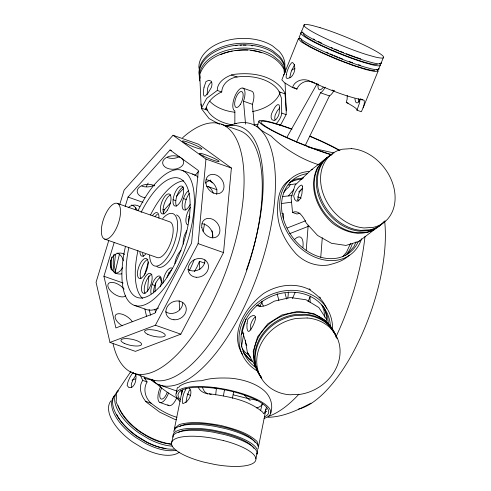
<?xml version="1.0" encoding="UTF-8"?>
<svg xmlns="http://www.w3.org/2000/svg" width="491" height="491" viewBox="0 0 491 491"><rect width="100%" height="100%" fill="white"/><g stroke="black" fill="none" stroke-linecap="round" stroke-linejoin="round"><path stroke-width="0.74" d="M234.851 123.83L234.87 110.874A12.079 4.898 -70.6 0 1 234.317 97.783A12.079 4.898 -70.6 0 1 242.947 88.11L251.846 91.24A12.079 4.898 -70.6 0 1 252.392 104.331L254.313 125.708M207.134 94.585L207.595 88.417L208.276 86.348A8.421 3.363 -71 0 1 211.431 82.071M232.427 124.88A38.298 24.568 -2.4 0 1 208.031 111.396L207.564 110.303L201.457 108.173L206.68 98.366L217.28 90.442C217.108 82.212 225.535 76.884 232.489 74.607C251.318 71.803 274.745 74.92 284.97 93.051L286.253 110.788L286.124 114.636L280.901 124.45L279.723 125.328M131.036 371.202L116.643 392.634L116.183 401.871C124.867 424.783 148.061 440.464 171.764 444.287M205.772 108.456L205.827 109.714L205.827 109.198A38.298 24.568 -2.4 0 1 220.41 92.523L221.717 92.001C222.079 83.452 230.132 77.388 238.258 76.823A38.298 24.568 -2.4 0 1 278.685 90.718L281.337 97.844L281.754 113.617A38.298 24.568 -2.4 0 1 275.942 123.953M201.071 103.975L201.457 108.173M306.206 250.655L308.023 227.351L307.722 225.885M320.758 257.309L322.28 237.767M108.757 240.565L96.058 282.276L109.978 342.43L155.395 325.238L198.112 243.64L205.962 159.09L173.035 135.246L124.125 190.072L119.669 204.71M109.978 342.43L135.393 351.366L180.811 334.175L223.534 252.577L231.384 168.026L198.456 144.182L173.035 135.246M181.658 394.678L182.364 389.971M175.041 430.398L174.483 428.41L179.381 424.494C193.043 420.836 207.263 423.058 220.938 425.488C233.63 428.876 247.083 432.203 257.002 441.354L258.499 446.663L266.349 407.34M185.96 402.454L186.973 396.685L189.017 390.928A8.421 3.48 -70.5 0 1 190.14 389.786M215.684 394.874L216.433 388.056M115.526 254.467L114.2 265.84L115.839 272.431M223.423 395.918L224.479 389.897M232.452 398.293L233.642 391.517M241.412 347.076L243.788 333.512M176.208 393.285L177.355 387.638L178.976 387.092L179.909 385.901C186.47 381.937 194.227 380.912 201.764 380.721C211.032 377.8 220.919 377.794 230.543 378.18A46.086 25.391 2.3 0 1 262.513 389.308C270.105 394.905 273.769 404.658 270.559 413.649M174.483 428.41L182.112 390.848M171.457 443.858L172.66 437.947A43.03 12.711 11.5 0 1 213.812 432.283L224.78 434.664A43.03 12.711 11.5 0 1 256.996 454.224M255.915 458.809L257.118 452.898M266.128 409.101L264.084 413.655L263.477 413.668L262.894 412.348C248.471 399.87 228.702 396.605 210.418 393.905C205.576 394.101 200.297 391.904 198.241 387.276M260.66 410.347L262.28 403.645L262.304 404.105A38.298 11.311 11.5 0 1 256.738 407.917M245.973 319.101L242.382 331.124L245.451 341.435L247.403 352.452L257.591 370.048M125.131 206.613L128.034 197.081L170.039 149.994L198.321 170.469L191.576 243.088L154.886 313.166L115.882 327.933L103.926 276.273L114.194 242.542M144.483 275.101L148.497 261.906M163.227 213.511L164.344 209.841L170.42 203.035M301.026 38.237L298.387 38.728L281.846 79.83L284.485 82.74L292.495 87.539L296.938 89.098C299.246 82.985 306.58 79.382 312.712 82.114M360.013 99.213L359.572 102.815L356.969 110.199L361.345 111.739C362.892 108.204 365.046 104.239 364.156 100.287L363.248 100.066C344.983 96.457 327.792 88.926 310.766 81.623C304.512 77.676 294.741 80.076 292.495 87.539M356.969 110.199L357.086 110.156A38.298 4.186 22.2 0 0 347.346 103.018L346.253 102.466L347.149 99.029L347.223 95.444M259.015 121.246L256.965 126.273L257.542 126.101C260.598 131.011 266.588 133.221 271.32 136.234C279.244 144.336 288.751 150.627 298.583 156.169A46.577 16.59 29.1 0 0 319.316 164.896M301.186 32.424L299.608 36.297A43.03 4.701 22.2 0 0 318.53 48.996A43.03 4.701 22.2 0 0 362.8 66.5L370.288 68.593A43.03 4.701 22.2 0 0 378.696 68.231M304.346 24.673L301.977 30.485A43.03 4.701 22.2 0 0 320.899 43.183A43.03 4.701 22.2 0 0 365.169 60.688L372.657 62.774A43.03 4.701 22.2 0 0 381.065 62.418M378.518 69.489L380.095 65.61M380.887 63.67L383.25 57.858M363.113 107.873L378.156 70.937L376.769 69.403M204.722 263.164L199.444 261.304L197.701 265.484A34.167 13.852 -70.6 0 1 194.418 271.541M292.427 298.503L295.22 292.286M308.023 301.584L310.502 296.061M350.5 243.518L346.529 252.19L342.589 256.768M356.073 241.867L353.937 246.537L347.53 253.97M296.423 142.144L320.543 92.793A12.079 4.898 -70.6 0 0 325.189 87.189M305.322 145.268L329.443 95.923A12.079 4.898 -70.6 0 0 334.089 90.319M360.363 99.2L358.074 102.601A8.421 3.345 -70.6 0 1 355.275 100.551L354.895 98.789M283.344 75.663L284.504 73.404M290.445 184.174L289.119 186.727L286.118 189.44L283.866 192.417M201.046 105.338L199.757 74.583C206.619 54.974 229.647 49.517 248.243 49.812C262.12 51.352 276.985 56.213 283.97 69.305L284.301 72.883M144.041 377.014A38.298 18.854 33.9 0 0 146.631 381.384L147.079 381.937C142.482 389.559 145.618 399.723 152.854 404.547A38.298 18.854 33.9 0 0 176.987 417.325M286.676 137.695L316.327 85.152A12.079 4.898 -70.6 0 1 316.597 83.685M140.242 375.063L142.709 380.396C137.971 387.196 141.298 396.636 146.459 402.209L159.839 412.231L174.514 419.259L176.68 419.725M186.175 388.393L183.904 393.279A8.286 1.896 -74.3 0 0 182.302 401.165L182.634 403.32L183.075 403.62L186.586 401.822L189.145 398.575A8.286 4.695 -66.2 0 0 190.747 390.689L189.36 388.166M291.764 70.127L292.532 69.372L294.717 68.752M294.545 64.622L291.034 72.091L289.776 77.529M136.203 374.645L133.036 379.721L131.404 383.655A8.421 3.474 -70.9 0 0 131.49 387.098M349.248 255.148C343.602 260.917 335.752 263.121 328.154 265.048A44.288 40.182 -87.6 0 1 296.22 254.019C285.056 241.59 276.764 225.983 277.618 208.798C277.433 198.278 279.913 185.727 289.751 180.025M176.49 196.228L183.579 188.286M194.712 175.803L198.763 171.267M302.517 188.194L299.933 191.349L298.97 193.331A8.421 3.376 -70.2 0 0 298.221 200.659L298.356 200.923M324.655 160.195L326.693 158.114L311.214 169.929L295.091 185.101L291.132 197.83L292.55 212.456L296.987 214.015L300.019 213.18M321.599 163.313L317.517 167.474C307.765 187.261 317.346 210.044 333.045 223.632C345.431 232.464 359.928 236.772 374.24 229.696L375.768 228.137M292.55 212.456C299.001 209.129 304.076 218.213 306.28 223.074L317.567 235.447L331.499 243.297L345.965 245.432L358.761 241.517L359.473 240.793M116.643 392.634L118.288 391.039M279.704 108.088L277.384 110.641L275.396 114.563A8.286 4.345 -61.4 0 0 275.034 119.884M358.761 241.517L374.24 229.696M259.917 306.722L260.574 306.261L257.45 305.163M291.071 181.633L295.367 179.166L303.708 177.877M265.484 411.961L266.76 411.341M255.658 316.922L254.399 317.738A8.421 3.437 -70.1 0 0 250.619 324.815L250.821 330.105M310.999 403.166C297.595 410.12 283.375 417.043 267.939 417.289M287.155 228.027L305.605 220.79M289.672 233.661L308.827 226.148M311.214 169.929L312.638 169.493M236.453 123.401L225.958 126.187A132.048 53.531 -70.6 0 1 246.445 269.927M378.156 70.937L374.86 71.545L365.991 69.612L352.906 65.426L337.593 59.626L322.378 53.102L309.588 46.835L301.161 41.79L298.387 38.728M288.272 185.003L295.926 183.824M281.92 203.477L291.679 202.145M282.65 196.529L292.077 195.559M254.344 124.475L258.149 124.579M257.339 400.343L246.335 398.14L233.274 394.838M334.015 152.977L312.356 148.147M307.992 146.938L311.619 147.963M310.422 81.365L314.946 82.954M360.228 98.869L362.843 99.79M320.543 92.793L329.443 95.923M346.253 102.466L348.156 103.135M231.316 75L237.135 77.044M279.152 91.811L285.044 93.879M217.28 90.442L221.717 92.001M281.754 113.102L286.124 114.636M242.947 88.11A12.079 4.898 -70.6 0 1 243.493 101.201L252.392 104.331M221.398 124.211L239.553 130.594A132.048 53.531 -70.6 0 1 245.555 273.733A132.048 53.531 -70.6 0 1 151.216 379.469L133.061 373.086M205.962 159.09L231.384 168.026M170.039 149.994L171.463 150.492M297.718 196.885L301.21 198.112M182.093 170.371L193.884 174.514M207.957 186.549L217.102 189.765M282.11 213.278L283.54 213.781A91.185 36.966 -70.6 0 1 283.632 218.814M183.462 198.536L186.175 199.487M173.096 199.739A10.526 4.266 -70.6 0 0 180.05 202.249A10.526 4.266 -70.6 0 0 181.83 186.107A10.526 4.266 -70.6 0 0 173.096 199.739L175.809 200.696M128.034 197.081L142.985 202.335M162.92 209.344L164.344 209.841M117.281 203.378A18.946 7.684 -70.6 0 1 114.01 232.482A18.946 7.684 -70.6 0 1 101.539 227.836A18.946 7.684 -70.6 0 1 117.281 203.378L169.935 221.883A18.946 7.684 -70.6 0 1 170.794 242.425A18.946 7.684 -70.6 0 1 157.255 257.597L104.608 239.086M198.112 243.64L223.534 252.577M152.118 284.553L154.831 285.504M103.926 276.273L123.155 283.025M134.209 305.279L145.999 309.422A71.576 29.018 -70.6 0 0 158.575 307.998M155.395 325.238L180.811 334.175M209.283 393.88L211.253 394.568M159.072 384.809L176.778 391.032M142.709 380.396L147.079 381.937M159.919 402.485L168.818 405.615M145.686 401.313L151.578 403.387M187.132 393.88L190.361 395.415M296.938 89.098L295.846 88.552A38.298 4.186 22.2 0 1 293.814 87.441M207.668 393.978L204.409 391.499L202.329 387.399M219.637 124.34L209.074 118.576L201.746 109.063L201.672 108.229M180.786 390.308L182.658 391.53M256.725 305.408C262.495 308.397 269.252 304.033 274.248 301.167L290.402 297.54L306.053 299.768L318.806 307.519L326.73 319.61L326.877 320.746M297.601 199.69L298.62 200.758M242.321 348.751L245.046 352.139A44.061 31.768 -8.1 0 0 248.974 355.208M243.867 352.777L248.863 358.982A44.061 31.768 -8.1 0 0 252.19 361.634M242.394 354.207C228.953 332.726 245.905 306.949 263.44 293.612C276.807 285.001 294.361 282.264 308.968 289.34C316.155 294.152 323.287 299.97 326.472 308.256M328.995 325.122L326.497 321.304L313.737 313.553L298.092 311.325L281.938 314.952L267.736 323.888L257.646 336.771L253.203 351.642L254.05 358.209M331.081 328.307L331.916 329.578M332.751 330.848L334.42 333.395M247.403 352.452L250.735 357.54M161.742 282.798L159.827 277.206M206.269 107.578L207.564 110.303M261.439 301.805L263.299 305.967M324.453 308.802L327.718 317.229L328.307 323.017M321.838 304.966L324.011 310.588L324.68 317.1M135.307 373.399L136.087 377.082L135.565 381.409A8.286 4.542 -77.8 0 1 131.478 387.497L129.01 387.62L127.132 385.57L127.795 382.391L129.379 378.432A8.286 2.05 -64.4 0 1 133.466 372.35M285.026 293.195L286.603 299.074M277.108 293.741L278.882 300.357M144.851 308.962L146.557 316.339M358.878 101.815L358.467 98.709M254.24 359.664L255.087 366.231M201.433 105.878L201.549 106.958M199.757 74.583L200.089 78.161M243.493 101.201L245.549 124.106M309.95 297.172L310.177 302.505M285.093 83.034L286.253 110.788M199.444 261.304L199.794 269.645M179.19 300.676L179.571 309.778M280.208 92.339A38.298 24.568 -2.4 0 1 252.442 111.561M234.882 112.249A38.298 24.568 -2.4 0 1 209.706 101.171M199.776 80.898A43.03 27.6 -2.4 0 1 223.006 51.487A43.03 27.6 -2.4 0 1 272.898 55.538L279.674 61.117A43.03 27.6 -2.4 0 1 285.191 72.65M235.637 45.681A39.998 25.655 -2.4 0 1 237.122 45.503M240.111 45.264A39.998 25.655 -2.4 0 1 241.603 45.197M243.082 45.166A39.998 25.655 -2.4 0 1 246.065 45.215M251.245 45.638A39.998 25.655 -2.4 0 1 252.681 45.841M284.823 66.567A43.03 27.6 -2.4 0 0 279.269 51.438L272.487 45.859A43.03 27.6 -2.4 0 0 224.651 41.14A43.03 27.6 -2.4 0 0 198.929 68.335M220.471 54.728A39.998 25.655 -2.4 0 1 232.188 51.107M235.097 50.622A39.998 25.655 -2.4 0 1 247.759 50.131M250.717 50.395A39.998 25.655 -2.4 0 1 261.807 52.813M199.291 74.62A43.03 27.6 -2.4 0 1 223.822 46.307A43.03 27.6 -2.4 0 1 272.689 50.696L279.471 56.275A43.03 27.6 -2.4 0 1 285.099 69.968M199.266 75.516A43.03 27.6 -2.4 0 1 224.405 47.756A43.03 27.6 -2.4 0 1 272.757 52.31L279.539 57.889A43.03 27.6 -2.4 0 1 285.167 71.582M112.138 270.449A43.03 39.12 -85.2 0 1 111.831 257.014M111.144 269.639A43.03 39.12 -85.2 0 1 110.653 260.66M114.305 272.775A43.03 39.12 -85.2 0 1 114.035 254.178M132.03 380.175A38.298 18.854 33.9 0 1 135.387 378.929M144.139 378.549A38.298 18.854 33.9 0 1 154.266 380.93M171.138 444.048A39.998 19.689 33.9 0 1 148.896 437.297L140.003 431.89A39.998 19.689 33.9 0 1 118.122 405.621M176.324 450.229A43.03 21.181 33.9 0 1 145.575 443.441L136.007 437.628A43.03 21.181 33.9 0 1 114.912 395.304M165.915 448.443A39.998 19.689 33.9 0 1 145.827 441.863L136.934 436.456A39.998 19.689 33.9 0 1 116.662 414.312M174.139 449.148A43.03 21.181 33.9 0 1 146.594 441.925L137.026 436.106A43.03 21.181 33.9 0 1 114.998 394.813M172.568 446.141A43.03 21.181 33.9 0 1 148.638 438.88L139.07 433.062A43.03 21.181 33.9 0 1 117.975 390.738M179.344 452.18A43.03 21.181 33.9 0 1 142.507 448.007L132.938 442.188A43.03 21.181 33.9 0 1 110.911 400.895M168.554 392.984A12.079 4.898 -70.6 0 1 159.36 402.147A12.079 4.898 -70.6 0 1 160.698 386.392M167.179 392.419A8.421 3.412 -70.6 0 1 160.772 398.809A8.421 3.412 -70.6 0 1 161.705 387.829M176.999 397.287A12.079 4.898 -70.6 0 1 167.787 404.744M173.311 437.143A43.03 12.711 11.5 0 1 214.211 430.312L225.179 432.694A43.03 12.711 11.5 0 1 256.818 453.494M173.857 432.031A43.03 12.711 11.5 0 1 215.015 426.366L225.983 428.753A43.03 12.711 11.5 0 1 257.965 448.946M179.841 426.446A39.998 11.815 11.5 0 1 215.488 425.323L225.682 427.538A39.998 11.815 11.5 0 1 255.105 442.489M178.638 432.356A39.998 11.815 11.5 0 1 214.291 431.233L224.485 433.449A39.998 11.815 11.5 0 1 253.902 448.4M336.986 338.551A43.03 37.028 -29.1 0 0 305.574 315.161L294.729 315.639A43.03 37.028 -29.1 0 0 261.844 378.444M336.464 337.612A43.03 37.028 -29.1 0 0 305.052 314.222L294.207 314.7A43.03 37.028 -29.1 0 0 261.322 377.505M261.212 376.787A43.03 37.028 -29.1 0 1 257.793 338.434A43.03 37.028 -29.1 0 1 293.164 312.828L304.009 312.35A43.03 37.028 -29.1 0 1 334.942 334.334M380.445 224.817A43.03 33.462 52.6 0 1 367.053 232.163L357.755 232.777A43.03 33.462 52.6 0 1 317.64 200.598A43.03 33.462 52.6 0 1 327.749 157.31M384.017 221.582A43.03 33.462 52.6 0 1 369.158 230.561L359.86 231.169A43.03 33.462 52.6 0 1 319.414 198.143A43.03 33.462 52.6 0 1 331.118 154.984M383.078 222.926A43.03 33.462 52.6 0 1 370.208 229.757L360.91 230.365A43.03 33.462 52.6 0 1 320.304 196.909A43.03 33.462 52.6 0 1 332.824 153.849M385.067 220.778A43.03 33.462 52.6 0 1 384.103 221.877M379.586 63.56A43.03 4.701 22.2 0 1 371.871 64.714L364.377 62.627A43.03 4.701 22.2 0 1 316.848 43.533A43.03 4.701 22.2 0 1 303.094 32.228M360.824 58.883A39.998 4.37 22.2 0 1 355.779 57.189M355.036 56.925A39.998 4.37 22.2 0 1 346.321 53.715M343.577 52.647A39.998 4.37 22.2 0 1 340.097 51.254M338.71 50.69A39.998 4.37 22.2 0 1 336.642 49.83M335.961 49.548A39.998 4.37 22.2 0 1 334.604 48.971M332.567 48.1A39.998 4.37 22.2 0 1 331.222 47.51M321.648 43.122A39.998 4.37 22.2 0 1 318.358 41.502M314.768 39.648A39.998 4.37 22.2 0 1 313.448 38.936M360.48 65.346A39.998 4.37 22.2 0 1 358.455 64.702M352.667 62.744A39.998 4.37 22.2 0 1 349.389 61.571M342.589 59.006A39.998 4.37 22.2 0 1 339.128 57.631M337.734 57.073A39.998 4.37 22.2 0 1 334.273 55.649M332.916 55.072A39.998 4.37 22.2 0 1 330.204 53.912M328.184 53.034A39.998 4.37 22.2 0 1 326.208 52.15M377.315 64.444A39.998 4.37 22.2 0 1 369.668 63.609L362.708 61.67A39.998 4.37 22.2 0 1 321.556 45.393A39.998 4.37 22.2 0 1 303.966 33.591M374.952 70.256A39.998 4.37 22.2 0 1 367.305 69.421L360.339 67.482A39.998 4.37 22.2 0 1 319.187 51.205A39.998 4.37 22.2 0 1 301.597 39.409M334.261 90.817A38.298 4.186 22.2 0 1 332.155 90.019M318.647 84.532A38.298 4.186 22.2 0 1 316.578 83.63M323.25 87.257A8.421 3.412 -70.6 0 1 318.107 84.133M294.361 239.682A16.841 6.825 -70.6 0 1 302.873 247.63M288.26 292.016A16.841 6.825 -70.6 0 1 287.769 298.074M246.82 345.326A16.841 6.825 -70.6 0 1 245.408 340.153M364.973 236.509A138.364 56.091 -70.6 0 1 335.893 336.992M298.927 394.199A138.364 56.091 -70.6 0 1 268.215 416.436M384.668 221.281A118.908 48.204 -70.6 0 1 360.75 337.078A118.908 48.204 -70.6 0 1 298.46 409.126M358.35 241.554A46.179 35.911 52.6 0 1 292.716 237.429A46.179 35.911 52.6 0 1 307.311 173.636M298.632 192.006A114.698 46.498 -70.6 0 1 302.02 188.937M180.222 399.735A46.179 13.638 11.5 0 1 226.044 390.087A46.179 13.638 11.5 0 1 264.631 416.853M289.463 182.738A46.179 35.911 52.6 0 1 302.217 179.019M352.378 243.591A46.179 35.911 52.6 0 1 345.179 255.682M331.781 154.659A46.179 5.045 22.2 0 1 266.183 126.795A46.179 5.045 22.2 0 1 291.801 129.256M309.907 136.369A46.179 5.045 22.2 0 1 339.545 150.663M235.195 123.72A138.364 56.091 -70.6 0 1 260.703 265.858A138.364 56.091 -70.6 0 1 151.412 380.132M331.677 154.953A48.302 5.278 22.2 0 1 263.857 125.837A48.302 5.278 22.2 0 1 291.998 129.065M309.846 136.087A48.302 5.278 22.2 0 1 339.968 150.473M256.548 368.072A46.179 39.734 -29.1 0 1 265.999 299.08A46.179 39.734 -29.1 0 1 330.412 326.042M180.136 401.435A48.302 14.264 11.5 0 1 226.106 389.461A48.302 14.264 11.5 0 1 264.115 418.43M258.696 371.748A48.302 41.563 -29.1 0 1 265.122 297.478A48.302 41.563 -29.1 0 1 332.499 329.823M323.428 306.47A46.179 39.734 -29.1 0 1 326.76 319.488M251.638 360.633A46.179 39.734 -29.1 0 1 242.916 351.415M250.232 400.447A123.628 50.119 -70.6 0 1 244.536 394.991M288.45 195.897A123.628 50.119 -70.6 0 1 293.845 189.716M212.763 182.848A46.363 29.742 -2.4 0 1 209.872 180.835M309.146 288.818A48.302 41.563 -29.1 0 1 310.459 289.549M319.616 296.963A48.302 41.563 -29.1 0 1 320.574 298.074M214.696 387.988A41.661 5.26 22.6 0 1 216.801 388.804M361.566 238.761A48.302 37.562 52.6 0 1 292.077 239.313A48.302 37.562 52.6 0 1 309.029 171.439M178.761 398.999A48.302 23.777 33.9 0 1 152.437 379.574M141.101 212.425A63.155 25.606 -70.6 0 1 189.219 194.197A63.155 25.606 -70.6 0 1 155.395 291.028A63.155 25.606 -70.6 0 1 128.832 247.544M142.605 298.399A63.155 25.606 -70.6 0 1 137.916 250.735M150.516 214.941A63.155 25.606 -70.6 0 1 183.622 180.866M145.097 293.465A10.526 4.266 -70.6 0 1 145.532 282.779A10.526 4.266 -70.6 0 1 151.897 274.303M174.876 263.624A10.526 4.266 -70.6 0 1 181.13 250.594M183.333 244.168A10.526 4.266 -70.6 0 1 186.776 230.653M162.705 218.501A27.711 11.232 -70.6 0 1 177.595 224.049A27.711 11.232 -70.6 0 1 164.485 260.979A27.711 11.232 -70.6 0 1 149.595 255.43M176.496 214.905A27.711 11.232 -70.6 0 1 177.257 246.298A27.711 11.232 -70.6 0 1 156.911 266.576M192.57 174.115A71.576 29.018 -70.6 0 1 198.063 177.134M204.551 223.632A71.576 29.018 -70.6 0 1 203.096 231.243M194.203 259.788A71.576 29.018 -70.6 0 1 189.323 270.621M143.544 256.351A10.526 4.266 -70.6 0 1 142.66 253.117M155.107 216.629A10.526 4.266 -70.6 0 1 157.415 214.199M163.951 214.051A10.526 4.266 -70.6 0 1 164.387 203.366A10.526 4.266 -70.6 0 1 170.751 194.89M176.613 206.195A10.526 4.266 -70.6 0 1 177.024 195.535A10.526 4.266 -70.6 0 1 183.382 187.022M185.764 210.148A10.526 4.266 -70.6 0 1 189.366 193.448M188.599 221.877A10.526 4.266 -70.6 0 1 189.679 215.089M141.046 278.581A10.526 4.266 -70.6 0 1 141.482 267.896A10.526 4.266 -70.6 0 1 147.846 259.42M153.523 292.949A10.526 4.266 -70.6 0 1 159.87 277.636M166.952 277.403A10.526 4.266 -70.6 0 1 171.537 269.89M138.075 210.578A71.576 29.018 -70.6 0 1 193.325 188.206A71.576 29.018 -70.6 0 1 154.407 298.663A71.576 29.018 -70.6 0 1 125.506 246.255M145.606 254.27A10.526 4.266 -70.6 0 1 139.947 252.165M152.394 215.672A10.526 4.266 -70.6 0 1 158.943 218.114M190.152 204.544A10.526 4.266 -70.6 0 1 182.222 206.742A10.526 4.266 -70.6 0 1 188.501 190.661M187.697 224.86A10.526 4.266 -70.6 0 1 186.083 217.814A10.526 4.266 -70.6 0 1 190.379 207.441M151.087 293.87A10.526 4.266 -70.6 0 1 156.985 276.807A10.526 4.266 -70.6 0 1 160.361 286.799M162.926 283.172A10.526 4.266 -70.6 0 1 166.75 271.345A10.526 4.266 -70.6 0 1 172.679 268.687M182.578 137.775A132.048 53.531 -70.6 0 1 244.015 176.128A132.048 53.531 -70.6 0 1 188.078 341.932A132.048 53.531 -70.6 0 1 113.077 343.798M115.035 273.358A132.048 53.531 -70.6 0 1 119.546 254.074M135.197 209.295A132.048 53.531 -70.6 0 1 135.811 207.902M146.287 186.476A132.048 53.531 -70.6 0 1 148.159 183.075M117.018 253.031A10.526 9.568 -85.2 0 1 123.358 260.807M122.572 267.527A10.526 9.568 -85.2 0 1 115.864 273.334M122.204 325.791A10.526 5.18 33.9 0 1 116.907 314.037A10.526 5.18 33.9 0 1 132.294 321.734M182.744 302.382A10.526 9.059 -29.1 0 1 176.932 311.988A10.526 9.059 -29.1 0 1 165.725 311.797M206.281 179.767A10.526 8.187 52.6 0 1 216.543 194.393M181.277 158.01A10.526 6.751 -2.4 0 1 175.238 169.094A10.526 6.751 -2.4 0 1 163.116 160.79A10.526 6.751 -2.4 0 1 180.663 157.586M154.137 185.132A10.526 6.751 -2.4 0 1 141.93 186.157M179.608 156.58A10.526 6.751 -2.4 0 1 167.4 157.605M202.194 223.804A10.526 8.187 52.6 0 1 212.603 237.871M131.637 205.011A10.526 9.568 -85.2 0 1 137.161 210.203M204.993 259.886A10.526 9.059 -29.1 0 1 199.18 269.491A10.526 9.059 -29.1 0 1 187.973 269.301M169.996 273.07A25.63 10.391 -70.6 0 1 168.652 272.806M125.647 295.674A10.526 5.18 33.9 0 1 112.353 292.599A10.526 5.18 33.9 0 1 110.033 282.583A10.526 5.18 33.9 0 1 124.137 289.131M121.756 273.831A10.526 9.568 -85.2 0 1 110.401 262.041A10.526 9.568 -85.2 0 1 124.622 254.35M128.139 207.761A10.526 9.568 -85.2 0 1 139.769 206.674M144.913 197.652A10.526 6.751 -2.4 0 1 138.456 188.078A10.526 6.751 -2.4 0 1 154.69 185.85M154.996 291.556A79.996 32.431 -70.6 0 1 155.684 282.914M205.416 182.72A79.996 32.431 -70.6 0 1 210.799 180.056M212.063 230.782A34.167 13.852 -70.6 0 1 212.677 237.791M150.743 315.259A79.996 32.431 -70.6 0 1 149.098 309.41M147.656 291.28A79.996 32.431 -70.6 0 1 148.969 276.046M188.654 216.451A34.167 13.852 -70.6 0 1 189.949 217.132M206.656 186.218A37.893 15.362 -70.6 0 1 213.217 193.202M155.745 312.454A79.738 32.326 -70.6 0 1 154.757 309.305M262.354 301.548A91.185 36.966 -70.6 0 1 259.856 306.458M243.174 332.076A91.185 36.966 -70.6 0 1 241.327 334.261M279.582 107.523L279.115 113.691L278.434 115.759A8.421 3.363 -71 0 1 274.248 120.553L272.008 119.73C269.755 116.422 272.008 112.353 273.775 109.37A8.421 3.363 -71 0 1 277.967 104.583L279.146 105.031L279.582 107.523M247.01 323.544L246.948 327.7A8.286 2.799 -81.9 0 0 249.035 331.45C252.196 328.283 254.197 323.52 255.473 319.156A8.286 3.793 -58.7 0 0 253.381 315.406L250.729 316.45L247.869 319.242L247.01 323.544M302.585 186.476L301.904 193.828L300.645 197.885A8.286 4.069 -81.6 0 1 296.435 201.095L294.618 199.395L293.673 195.891L295.3 192.042L297.62 188.36A8.286 2.516 -60.6 0 1 301.824 185.144L302.585 186.476M286.314 74.681L286.13 77.394L286.394 78.063L287.616 78.462L290.365 77.615L291.703 76.418A8.286 4.763 -72.3 0 0 294.858 68.666L294.434 64.886L292.704 62.553L291.574 62.811L289.899 65.076A8.286 1.829 -69.3 0 0 286.738 72.828L286.314 74.681M204.072 87.177L203.679 89.356A8.286 2.24 -78.8 0 0 203.949 95.813L205.078 96.242L207.981 93.143L211.32 87.551A8.286 4.345 -61.4 0 0 211.05 81.095L208.865 80.291L205.975 81.561L204.072 87.177M351.599 148.613L342.301 149.221A43.03 33.462 52.6 0 0 322.213 190.612A43.03 33.462 52.6 0 0 364.064 227.953L373.363 227.345A43.03 33.462 52.6 0 0 393.451 185.954A43.03 33.462 52.6 0 0 351.599 148.613M307.145 317.972L296.294 318.444A43.03 37.028 -29.1 0 0 256.861 358.197A43.03 37.028 -29.1 0 0 289.678 394.77L300.523 394.298A43.03 37.028 -29.1 0 0 339.956 354.545A43.03 37.028 -29.1 0 0 307.145 317.972M223.577 440.58L212.609 438.193A43.03 12.711 11.5 0 0 171.678 442.207A43.03 12.711 11.5 0 0 203.796 462.092L214.763 464.474A43.03 12.711 11.5 0 0 255.694 460.46A43.03 12.711 11.5 0 0 223.577 440.58M320.058 27.656L312.571 25.569A43.03 4.701 22.2 0 0 315.112 33.271A43.03 4.701 22.2 0 0 367.538 54.875L375.026 56.962A43.03 4.701 22.2 0 0 372.485 49.26A43.03 4.701 22.2 0 0 320.058 27.656M240.271 104.491A8.421 3.412 -70.6 0 0 241.725 91.559A8.421 3.412 -70.6 0 0 234.729 102.429A8.421 3.412 -70.6 0 0 240.271 104.491M148.521 289.567A10.526 4.266 -70.6 0 0 150.344 273.395A10.526 4.266 -70.6 0 0 141.598 286.983A10.526 4.266 -70.6 0 0 148.521 289.567M167.376 210.154A10.526 4.266 -70.6 0 0 169.192 193.982A10.526 4.266 -70.6 0 0 160.447 207.57A10.526 4.266 -70.6 0 0 167.376 210.154M144.471 274.684A10.526 4.266 -70.6 0 0 146.287 258.512A10.526 4.266 -70.6 0 0 137.541 272.1A10.526 4.266 -70.6 0 0 144.471 274.684M186.089 143.568A10.526 1.148 22.2 0 0 201.813 149.098A10.526 1.148 22.2 0 0 188.581 142.445A10.526 1.148 22.2 0 0 186.089 143.568M173.943 319.764A10.526 9.059 -29.1 0 0 185.782 306.353A10.526 9.059 -29.1 0 0 168.511 304.991A10.526 9.059 -29.1 0 0 173.943 319.764M147.816 334.346A10.526 3.112 11.5 0 0 164.982 335.967A10.526 3.112 11.5 0 0 152.007 329.786A10.526 3.112 11.5 0 0 147.816 334.346M201.819 227.394A10.526 8.187 52.6 0 0 216.623 236.852A10.526 8.187 52.6 0 0 213.978 220.042A10.526 8.187 52.6 0 0 201.819 227.394M205.907 183.352A10.526 8.187 52.6 0 0 220.711 192.816A10.526 8.187 52.6 0 0 218.072 176.005A10.526 8.187 52.6 0 0 205.907 183.352M196.191 277.268A10.526 9.059 -29.1 0 0 208.031 263.857A10.526 9.059 -29.1 0 0 190.76 262.495A10.526 9.059 -29.1 0 0 196.191 277.268M203.243 155.991A10.526 1.148 22.2 0 0 218.961 161.514A10.526 1.148 22.2 0 0 205.735 154.861A10.526 1.148 22.2 0 0 203.243 155.991M124.162 343.301A10.526 3.112 11.5 0 0 141.328 344.921A10.526 3.112 11.5 0 0 128.354 338.741A10.526 3.112 11.5 0 0 124.162 343.301"/></g></svg>
